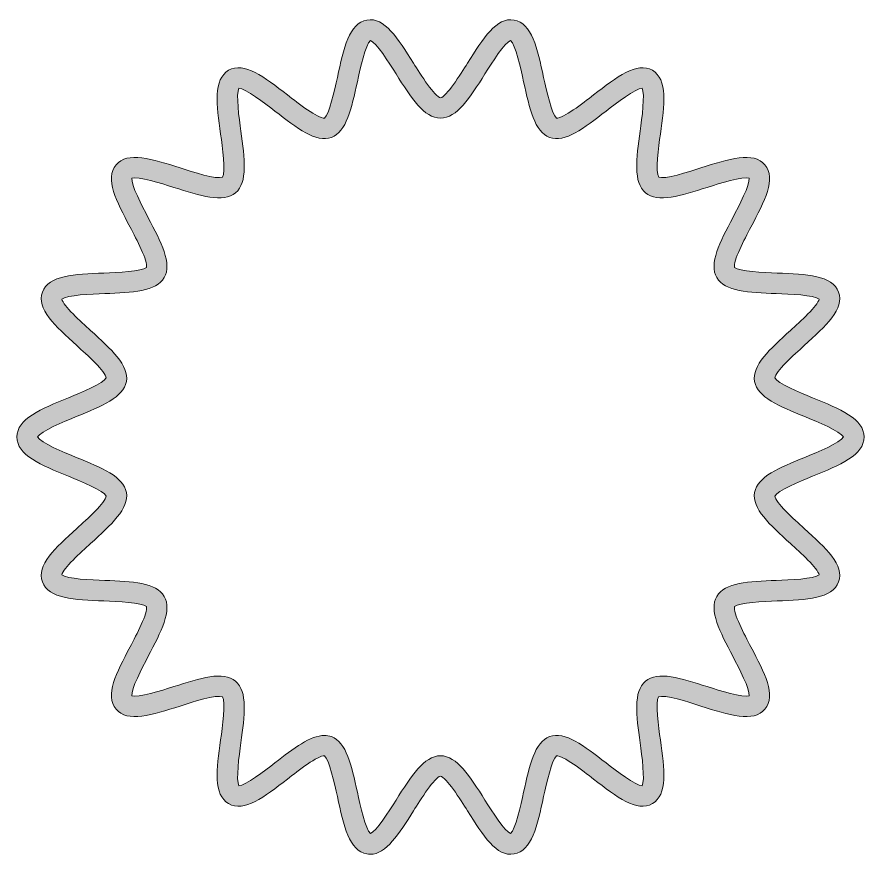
# Model space of a CAD drawing. Header units: inches. Extents: x 149 to 931, y -928 to -152.
import ezdxf

# ---------------------------------------------------------------- set-up
doc = ezdxf.new("R2010")
doc.units = ezdxf.units.IN
doc.header["$MEASUREMENT"] = 0
doc.layers.add('Layer 1', color=7, linetype='Continuous')

# ---------------------------------------------------------------- blocks, each defined once
blk = doc.blocks.new('block 4')
at = {"layer": 'Layer 1', "true_color": 0xffffff}
h = blk.add_hatch(color=7, dxfattribs=at)
h.dxf.hatch_style = 2
edge = h.paths.add_edge_path()
edge.add_spline(control_points=[(475.16, -925.58), (474.15, -925.58), (473.14, -925.49), (472.11, -925.31), (455.63, -922.43), (450.58, -899.2), (444.74, -872.3), (442.13, -860.27), (437.29, -837.99), (432.73, -834.65), (427.02, -834), (408.61, -848.35), (398.67, -856.04), (377.16, -872.68), (358.59, -887.06), (344.34, -878.81), (329.98, -870.5), (333.19, -847.08), (336.91, -819.97), (338.6, -807.65), (341.73, -784.84), (338.51, -780.15), (333.33, -777.77), (311.33, -784.81), (299.45, -788.61), (273.44, -796.95), (250.98, -804.14), (240.34, -791.47), (229.72, -778.84), (240.67, -758), (253.35, -733.87), (259.17, -722.79), (269.95, -702.27), (268.46, -696.75), (264.39, -692.8), (241.48, -691.92), (229.11, -691.44), (201.69, -690.39), (178.01, -689.48), (172.31, -673.83), (166.71, -658.43), (184.05, -642.69), (204.14, -624.48), (213.49, -615.99), (230.82, -600.27), (231.25, -594.53), (228.73, -589.51), (208.55, -581.25), (196.43, -576.29), (170.88, -565.84), (148.81, -556.81), (148.81, -540), (148.81, -523.19), (170.88, -514.16), (196.43, -503.7), (208.55, -498.75), (228.73, -490.49), (231.24, -485.47), (230.82, -479.73), (213.49, -464.01), (204.13, -455.52), (184.05, -437.3), (166.71, -421.57), (172.31, -406.17), (178.01, -390.52), (201.69, -389.61), (229.11, -388.55), (241.48, -388.08), (264.39, -387.2), (268.46, -383.25), (269.95, -377.73), (259.17, -357.21), (253.35, -346.13), (240.67, -322), (229.72, -301.16), (240.34, -288.52), (250.98, -275.86), (273.44, -283.05), (299.45, -291.38), (311.33, -295.19), (333.33, -302.23), (338.51, -299.85), (341.73, -295.15), (338.6, -272.34), (336.91, -260.03), (333.19, -232.91), (329.98, -209.5), (344.34, -201.19), (358.58, -192.94), (377.16, -207.32), (398.68, -223.96), (408.62, -231.65), (426.96, -245.81), (432.73, -245.35), (437.29, -242.01), (442.13, -219.73), (444.74, -207.69), (450.58, -180.8), (455.63, -157.57), (472.11, -154.69), (488.17, -151.85), (500.59, -171.61), (514.99, -194.46), (521.84, -205.34), (534.6, -225.59), (540.12, -226.56), (545.41, -225.59), (558.16, -205.34), (565.01, -194.46), (579.41, -171.61), (591.83, -151.85), (607.89, -154.69), (624.37, -157.57), (629.42, -180.8), (635.26, -207.69), (637.87, -219.73), (642.71, -242.01), (647.27, -245.35), (652.86, -245.82), (671.39, -231.65), (681.33, -223.96), (702.84, -207.32), (721.42, -192.95), (735.66, -201.19), (750.02, -209.5), (746.81, -232.91), (743.09, -260.03), (741.4, -272.35), (738.28, -295.16), (741.5, -299.85), (746.66, -302.23), (768.67, -295.19), (780.55, -291.38), (806.56, -283.05), (829.03, -275.86), (839.67, -288.52), (850.28, -301.16), (839.33, -322), (826.65, -346.13), (820.83, -357.21), (810.05, -377.73), (811.54, -383.25), (815.61, -387.2), (838.52, -388.08), (850.89, -388.55), (878.31, -389.61), (901.99, -390.52), (907.69, -406.17), (913.29, -421.57), (895.95, -437.3), (875.87, -455.52), (866.51, -464.01), (849.18, -479.73), (848.76, -485.47), (851.27, -490.49), (871.45, -498.75), (883.57, -503.7), (909.12, -514.16), (931.19, -523.19), (931.19, -540), (931.19, -556.81), (909.12, -565.84), (883.57, -576.29), (871.45, -581.25), (851.27, -589.51), (848.76, -594.53), (849.18, -600.27), (866.51, -615.99), (875.86, -624.48), (895.95, -642.69), (913.29, -658.43), (907.69, -673.83), (901.99, -689.48), (878.31, -690.39), (850.89, -691.44), (838.52, -691.92), (815.61, -692.8), (811.54, -696.75), (810.05, -702.27), (820.83, -722.79), (826.65, -733.87), (839.33, -758), (850.28, -778.84), (839.67, -791.47), (829.02, -804.14), (806.56, -796.95), (780.55, -788.62), (768.67, -784.81), (746.65, -777.75), (741.49, -780.15), (738.27, -784.84), (741.4, -807.65), (743.09, -819.97), (746.81, -847.09), (750.02, -870.5), (735.66, -878.81), (721.43, -887.06), (702.84, -872.68), (681.32, -856.04), (671.39, -848.35), (653.02, -834.09), (647.27, -834.65), (642.71, -837.99), (637.87, -860.27), (635.26, -872.31), (629.42, -899.2), (624.37, -922.43), (607.89, -925.31), (591.8, -928.16), (579.41, -908.39), (565.01, -885.54), (558.16, -874.66), (545.41, -854.4), (539.88, -853.43), (534.6, -854.4), (521.84, -874.66), (514.99, -885.54), (501.52, -906.92), (489.76, -925.58), (475.16, -925.58)], knot_values=[0, 0, 0, 0, 1, 1, 1, 2, 2, 2, 3, 3, 3, 4, 4, 4, 5, 5, 5, 6, 6, 6, 7, 7, 7, 8, 8, 8, 9, 9, 9, 10, 10, 10, 11, 11, 11, 12, 12, 12, 13, 13, 13, 14, 14, 14, 15, 15, 15, 16, 16, 16, 17, 17, 17, 18, 18, 18, 19, 19, 19, 20, 20, 20, 21, 21, 21, 22, 22, 22, 23, 23, 23, 24, 24, 24, 25, 25, 25, 26, 26, 26, 27, 27, 27, 28, 28, 28, 29, 29, 29, 30, 30, 30, 31, 31, 31, 32, 32, 32, 33, 33, 33, 34, 34, 34, 35, 35, 35, 36, 36, 36, 37, 37, 37, 38, 38, 38, 39, 39, 39, 40, 40, 40, 41, 41, 41, 42, 42, 42, 43, 43, 43, 44, 44, 44, 45, 45, 45, 46, 46, 46, 47, 47, 47, 48, 48, 48, 49, 49, 49, 50, 50, 50, 51, 51, 51, 52, 52, 52, 53, 53, 53, 54, 54, 54, 55, 55, 55, 56, 56, 56, 57, 57, 57, 58, 58, 58, 59, 59, 59, 60, 60, 60, 61, 61, 61, 62, 62, 62, 63, 63, 63, 64, 64, 64, 65, 65, 65, 66, 66, 66, 67, 67, 67, 68, 68, 68, 69, 69, 69, 70, 70, 70, 71, 71, 71, 72, 72, 72, 73, 73, 73, 73], degree=3, periodic=1)
edge = h.paths.add_edge_path()
edge.add_spline(control_points=[(432.77, -815.76), (435, -815.76), (437.15, -816.12), (439.23, -816.87), (453.14, -821.94), (457.81, -843.42), (463.21, -868.29), (465.84, -880.39), (470.66, -902.6), (475.33, -906.52), (480.86, -904.26), (492.16, -886.32), (499, -875.47), (512.83, -853.51), (524.77, -834.55), (540, -834.55), (555.23, -834.55), (567.18, -853.51), (581.01, -875.47), (587.84, -886.32), (599.14, -904.26), (604.67, -906.52), (609.34, -902.6), (614.16, -880.39), (616.79, -868.29), (622.19, -843.42), (626.86, -821.94), (640.77, -816.87), (654.91, -811.72), (672.51, -825.33), (692.89, -841.09), (702.49, -848.52), (720.1, -862.14), (726.13, -862.29), (729.1, -857), (726.04, -834.7), (724.37, -822.54), (720.89, -797.17), (717.88, -775.26), (729.32, -765.66), (740.78, -756.04), (761.88, -762.79), (786.32, -770.62), (797.96, -774.35), (819.33, -781.19), (825.06, -779.21), (825.99, -773.24), (815.59, -753.45), (809.92, -742.66), (797.97, -719.9), (787.64, -700.25), (795.16, -687.26), (802.61, -674.39), (824.65, -673.54), (850.17, -672.56), (862.47, -672.09), (885.06, -671.22), (889.75, -667.35), (888.51, -661.46), (872.11, -646.58), (863.17, -638.47), (844.03, -621.11), (827.51, -606.12), (830.12, -591.22), (832.66, -576.71), (852.94, -568.41), (876.41, -558.81), (888.02, -554.05), (909.39, -545.31), (912.18, -540), (909.39, -534.68), (888.02, -525.94), (876.41, -521.19), (852.94, -511.59), (832.66, -503.29), (830.12, -488.78), (827.51, -473.88), (844.03, -458.88), (863.17, -441.53), (872.11, -433.42), (888.51, -418.54), (889.75, -412.65), (885.06, -408.78), (862.47, -407.91), (850.17, -407.44), (824.65, -406.46), (802.61, -405.61), (795.16, -392.74), (787.64, -379.75), (797.97, -360.1), (809.92, -337.34), (815.59, -326.55), (825.99, -306.75), (825.06, -300.78), (819.33, -298.8), (797.97, -305.65), (786.32, -309.38), (761.88, -317.21), (740.78, -323.97), (729.32, -314.34), (717.89, -304.74), (720.89, -282.83), (724.37, -257.46), (726.04, -245.3), (729.1, -223), (726.13, -217.71), (720.1, -217.86), (702.49, -231.48), (692.89, -238.91), (672.52, -254.67), (654.93, -268.28), (640.77, -263.12), (626.86, -258.06), (622.19, -236.58), (616.79, -211.7), (614.16, -199.61), (609.34, -177.4), (604.67, -173.48), (599.15, -175.73), (587.84, -193.67), (581.01, -204.53), (567.18, -226.49), (555.23, -245.45), (540, -245.45), (524.77, -245.45), (512.83, -226.49), (499, -204.53), (492.16, -193.67), (480.86, -175.73), (475.33, -173.48), (470.66, -177.4), (465.84, -199.61), (463.21, -211.7), (457.81, -236.58), (453.14, -258.06), (439.23, -263.13), (425.08, -268.28), (407.49, -254.67), (387.11, -238.9), (377.51, -231.48), (359.91, -217.86), (353.87, -217.7), (350.91, -223), (353.97, -245.3), (355.63, -257.46), (359.11, -282.83), (362.12, -304.74), (350.69, -314.34), (339.22, -323.97), (318.12, -317.21), (293.69, -309.38), (282.04, -305.65), (260.66, -298.8), (254.94, -300.78), (254.01, -306.75), (264.41, -326.55), (270.08, -337.34), (282.03, -360.09), (292.36, -379.75), (284.84, -392.74), (277.39, -405.61), (255.35, -406.46), (229.84, -407.44), (217.53, -407.91), (194.94, -408.78), (190.25, -412.65), (191.5, -418.54), (207.89, -433.42), (216.83, -441.52), (235.97, -458.88), (252.49, -473.88), (249.88, -488.78), (247.34, -503.29), (227.06, -511.59), (203.59, -521.19), (191.98, -525.94), (170.61, -534.68), (167.82, -540), (170.61, -545.31), (191.98, -554.05), (203.59, -558.81), (227.06, -568.41), (247.34, -576.71), (249.88, -591.22), (252.49, -606.12), (235.97, -621.11), (216.83, -638.47), (207.89, -646.58), (191.5, -661.45), (190.25, -667.35), (194.94, -671.22), (217.53, -672.09), (229.83, -672.56), (255.35, -673.54), (277.39, -674.39), (284.84, -687.26), (292.36, -700.25), (282.03, -719.9), (270.08, -742.65), (264.41, -753.45), (254.01, -773.24), (254.94, -779.21), (260.66, -781.2), (282.04, -774.35), (293.68, -770.62), (318.12, -762.79), (339.22, -756.03), (350.68, -765.66), (362.11, -775.26), (359.11, -797.17), (355.63, -822.54), (353.96, -834.69), (350.9, -857), (353.87, -862.29), (359.9, -862.14), (377.51, -848.52), (387.11, -841.09), (404.49, -827.65), (419.85, -815.76), (432.77, -815.76)], knot_values=[0, 0, 0, 0, 1, 1, 1, 2, 2, 2, 3, 3, 3, 4, 4, 4, 5, 5, 5, 6, 6, 6, 7, 7, 7, 8, 8, 8, 9, 9, 9, 10, 10, 10, 11, 11, 11, 12, 12, 12, 13, 13, 13, 14, 14, 14, 15, 15, 15, 16, 16, 16, 17, 17, 17, 18, 18, 18, 19, 19, 19, 20, 20, 20, 21, 21, 21, 22, 22, 22, 23, 23, 23, 24, 24, 24, 25, 25, 25, 26, 26, 26, 27, 27, 27, 28, 28, 28, 29, 29, 29, 30, 30, 30, 31, 31, 31, 32, 32, 32, 33, 33, 33, 34, 34, 34, 35, 35, 35, 36, 36, 36, 37, 37, 37, 38, 38, 38, 39, 39, 39, 40, 40, 40, 41, 41, 41, 42, 42, 42, 43, 43, 43, 44, 44, 44, 45, 45, 45, 46, 46, 46, 47, 47, 47, 48, 48, 48, 49, 49, 49, 50, 50, 50, 51, 51, 51, 52, 52, 52, 53, 53, 53, 54, 54, 54, 55, 55, 55, 56, 56, 56, 57, 57, 57, 58, 58, 58, 59, 59, 59, 60, 60, 60, 61, 61, 61, 62, 62, 62, 63, 63, 63, 64, 64, 64, 65, 65, 65, 66, 66, 66, 67, 67, 67, 68, 68, 68, 69, 69, 69, 70, 70, 70, 71, 71, 71, 72, 72, 72, 73, 73, 73, 73], degree=3, periodic=1)
at = {"layer": 'Layer 1', "lineweight": 0}
for points in [[(475.16, -925.58), (474.15, -925.58), (473.14, -925.49), (472.11, -925.31), (455.63, -922.43), (450.58, -899.2), (444.74, -872.3), (442.13, -860.27), (437.29, -837.99), (432.73, -834.65), (427.02, -834), (408.61, -848.35), (398.67, -856.04), (377.16, -872.68), (358.59, -887.06), (344.34, -878.81), (329.98, -870.5), (333.19, -847.08), (336.91, -819.97), (338.6, -807.65), (341.73, -784.84), (338.51, -780.15), (333.33, -777.77), (311.33, -784.81), (299.45, -788.61), (273.44, -796.95), (250.98, -804.14), (240.34, -791.47), (229.72, -778.84), (240.67, -758), (253.35, -733.87), (259.17, -722.79), (269.95, -702.27), (268.46, -696.75), (264.39, -692.8), (241.48, -691.92), (229.11, -691.44), (201.69, -690.39), (178.01, -689.48), (172.31, -673.83), (166.71, -658.43), (184.05, -642.69), (204.14, -624.48), (213.49, -615.99), (230.82, -600.27), (231.25, -594.53), (228.73, -589.51), (208.55, -581.25), (196.43, -576.29), (170.88, -565.84), (148.81, -556.81), (148.81, -540), (148.81, -523.19), (170.88, -514.16), (196.43, -503.7), (208.55, -498.75), (228.73, -490.49), (231.24, -485.47), (230.82, -479.73), (213.49, -464.01), (204.13, -455.52), (184.05, -437.3), (166.71, -421.57), (172.31, -406.17), (178.01, -390.52), (201.69, -389.61), (229.11, -388.55), (241.48, -388.08), (264.39, -387.2), (268.46, -383.25), (269.95, -377.73), (259.17, -357.21), (253.35, -346.13), (240.67, -322), (229.72, -301.16), (240.34, -288.52), (250.98, -275.86), (273.44, -283.05), (299.45, -291.38), (311.33, -295.19), (333.33, -302.23), (338.51, -299.85), (341.73, -295.15), (338.6, -272.34), (336.91, -260.03), (333.19, -232.91), (329.98, -209.5), (344.34, -201.19), (358.58, -192.94), (377.16, -207.32), (398.68, -223.96), (408.62, -231.65), (426.96, -245.81), (432.73, -245.35), (437.29, -242.01), (442.13, -219.73), (444.74, -207.69), (450.58, -180.8), (455.63, -157.57), (472.11, -154.69), (488.17, -151.85), (500.59, -171.61), (514.99, -194.46), (521.84, -205.34), (534.6, -225.59), (540.12, -226.56), (545.41, -225.59), (558.16, -205.34), (565.01, -194.46), (579.41, -171.61), (591.83, -151.85), (607.89, -154.69), (624.37, -157.57), (629.42, -180.8), (635.26, -207.69), (637.87, -219.73), (642.71, -242.01), (647.27, -245.35), (652.86, -245.82), (671.39, -231.65), (681.33, -223.96), (702.84, -207.32), (721.42, -192.95), (735.66, -201.19), (750.02, -209.5), (746.81, -232.91), (743.09, -260.03), (741.4, -272.35), (738.28, -295.16), (741.5, -299.85), (746.66, -302.23), (768.67, -295.19), (780.55, -291.38), (806.56, -283.05), (829.03, -275.86), (839.67, -288.52), (850.28, -301.16), (839.33, -322), (826.65, -346.13), (820.83, -357.21), (810.05, -377.73), (811.54, -383.25), (815.61, -387.2), (838.52, -388.08), (850.89, -388.55), (878.31, -389.61), (901.99, -390.52), (907.69, -406.17), (913.29, -421.57), (895.95, -437.3), (875.87, -455.52), (866.51, -464.01), (849.18, -479.73), (848.76, -485.47), (851.27, -490.49), (871.45, -498.75), (883.57, -503.7), (909.12, -514.16), (931.19, -523.19), (931.19, -540), (931.19, -556.81), (909.12, -565.84), (883.57, -576.29), (871.45, -581.25), (851.27, -589.51), (848.76, -594.53), (849.18, -600.27), (866.51, -615.99), (875.86, -624.48), (895.95, -642.69), (913.29, -658.43), (907.69, -673.83), (901.99, -689.48), (878.31, -690.39), (850.89, -691.44), (838.52, -691.92), (815.61, -692.8), (811.54, -696.75), (810.05, -702.27), (820.83, -722.79), (826.65, -733.87), (839.33, -758), (850.28, -778.84), (839.67, -791.47), (829.02, -804.14), (806.56, -796.95), (780.55, -788.62), (768.67, -784.81), (746.65, -777.75), (741.49, -780.15), (738.27, -784.84), (741.4, -807.65), (743.09, -819.97), (746.81, -847.09), (750.02, -870.5), (735.66, -878.81), (721.43, -887.06), (702.84, -872.68), (681.32, -856.04), (671.39, -848.35), (653.02, -834.09), (647.27, -834.65), (642.71, -837.99), (637.87, -860.27), (635.26, -872.31), (629.42, -899.2), (624.37, -922.43), (607.89, -925.31), (591.8, -928.16), (579.41, -908.39), (565.01, -885.54), (558.16, -874.66), (545.41, -854.4), (539.88, -853.43), (534.6, -854.4), (521.84, -874.66), (514.99, -885.54), (501.52, -906.92), (489.76, -925.58), (475.16, -925.58)], [(432.77, -815.76), (435, -815.76), (437.15, -816.12), (439.23, -816.87), (453.14, -821.94), (457.81, -843.42), (463.21, -868.29), (465.84, -880.39), (470.66, -902.6), (475.33, -906.52), (480.86, -904.26), (492.16, -886.32), (499, -875.47), (512.83, -853.51), (524.77, -834.55), (540, -834.55), (555.23, -834.55), (567.18, -853.51), (581.01, -875.47), (587.84, -886.32), (599.14, -904.26), (604.67, -906.52), (609.34, -902.6), (614.16, -880.39), (616.79, -868.29), (622.19, -843.42), (626.86, -821.94), (640.77, -816.87), (654.91, -811.72), (672.51, -825.33), (692.89, -841.09), (702.49, -848.52), (720.1, -862.14), (726.13, -862.29), (729.1, -857), (726.04, -834.7), (724.37, -822.54), (720.89, -797.17), (717.88, -775.26), (729.32, -765.66), (740.78, -756.04), (761.88, -762.79), (786.32, -770.62), (797.96, -774.35), (819.33, -781.19), (825.06, -779.21), (825.99, -773.24), (815.59, -753.45), (809.92, -742.66), (797.97, -719.9), (787.64, -700.25), (795.16, -687.26), (802.61, -674.39), (824.65, -673.54), (850.17, -672.56), (862.47, -672.09), (885.06, -671.22), (889.75, -667.35), (888.51, -661.46), (872.11, -646.58), (863.17, -638.47), (844.03, -621.11), (827.51, -606.12), (830.12, -591.22), (832.66, -576.71), (852.94, -568.41), (876.41, -558.81), (888.02, -554.05), (909.39, -545.31), (912.18, -540), (909.39, -534.68), (888.02, -525.94), (876.41, -521.19), (852.94, -511.59), (832.66, -503.29), (830.12, -488.78), (827.51, -473.88), (844.03, -458.88), (863.17, -441.53), (872.11, -433.42), (888.51, -418.54), (889.75, -412.65), (885.06, -408.78), (862.47, -407.91), (850.17, -407.44), (824.65, -406.46), (802.61, -405.61), (795.16, -392.74), (787.64, -379.75), (797.97, -360.1), (809.92, -337.34), (815.59, -326.55), (825.99, -306.75), (825.06, -300.78), (819.33, -298.8), (797.97, -305.65), (786.32, -309.38), (761.88, -317.21), (740.78, -323.97), (729.32, -314.34), (717.89, -304.74), (720.89, -282.83), (724.37, -257.46), (726.04, -245.3), (729.1, -223), (726.13, -217.71), (720.1, -217.86), (702.49, -231.48), (692.89, -238.91), (672.52, -254.67), (654.93, -268.28), (640.77, -263.12), (626.86, -258.06), (622.19, -236.58), (616.79, -211.7), (614.16, -199.61), (609.34, -177.4), (604.67, -173.48), (599.15, -175.73), (587.84, -193.67), (581.01, -204.53), (567.18, -226.49), (555.23, -245.45), (540, -245.45), (524.77, -245.45), (512.83, -226.49), (499, -204.53), (492.16, -193.67), (480.86, -175.73), (475.33, -173.48), (470.66, -177.4), (465.84, -199.61), (463.21, -211.7), (457.81, -236.58), (453.14, -258.06), (439.23, -263.13), (425.08, -268.28), (407.49, -254.67), (387.11, -238.9), (377.51, -231.48), (359.91, -217.86), (353.87, -217.7), (350.91, -223), (353.97, -245.3), (355.63, -257.46), (359.11, -282.83), (362.12, -304.74), (350.69, -314.34), (339.22, -323.97), (318.12, -317.21), (293.69, -309.38), (282.04, -305.65), (260.66, -298.8), (254.94, -300.78), (254.01, -306.75), (264.41, -326.55), (270.08, -337.34), (282.03, -360.09), (292.36, -379.75), (284.84, -392.74), (277.39, -405.61), (255.35, -406.46), (229.84, -407.44), (217.53, -407.91), (194.94, -408.78), (190.25, -412.65), (191.5, -418.54), (207.89, -433.42), (216.83, -441.52), (235.97, -458.88), (252.49, -473.88), (249.88, -488.78), (247.34, -503.29), (227.06, -511.59), (203.59, -521.19), (191.98, -525.94), (170.61, -534.68), (167.82, -540), (170.61, -545.31), (191.98, -554.05), (203.59, -558.81), (227.06, -568.41), (247.34, -576.71), (249.88, -591.22), (252.49, -606.12), (235.97, -621.11), (216.83, -638.47), (207.89, -646.58), (191.5, -661.45), (190.25, -667.35), (194.94, -671.22), (217.53, -672.09), (229.83, -672.56), (255.35, -673.54), (277.39, -674.39), (284.84, -687.26), (292.36, -700.25), (282.03, -719.9), (270.08, -742.65), (264.41, -753.45), (254.01, -773.24), (254.94, -779.21), (260.66, -781.2), (282.04, -774.35), (293.68, -770.62), (318.12, -762.79), (339.22, -756.03), (350.68, -765.66), (362.11, -775.26), (359.11, -797.17), (355.63, -822.54), (353.96, -834.69), (350.9, -857), (353.87, -862.29), (359.9, -862.14), (377.51, -848.52), (387.11, -841.09), (404.49, -827.65), (419.85, -815.76), (432.77, -815.76)]]:
    blk.add_open_spline(points, degree=3, knots=[0, 0, 0, 0, 1, 1, 1, 2, 2, 2, 3, 3, 3, 4, 4, 4, 5, 5, 5, 6, 6, 6, 7, 7, 7, 8, 8, 8, 9, 9, 9, 10, 10, 10, 11, 11, 11, 12, 12, 12, 13, 13, 13, 14, 14, 14, 15, 15, 15, 16, 16, 16, 17, 17, 17, 18, 18, 18, 19, 19, 19, 20, 20, 20, 21, 21, 21, 22, 22, 22, 23, 23, 23, 24, 24, 24, 25, 25, 25, 26, 26, 26, 27, 27, 27, 28, 28, 28, 29, 29, 29, 30, 30, 30, 31, 31, 31, 32, 32, 32, 33, 33, 33, 34, 34, 34, 35, 35, 35, 36, 36, 36, 37, 37, 37, 38, 38, 38, 39, 39, 39, 40, 40, 40, 41, 41, 41, 42, 42, 42, 43, 43, 43, 44, 44, 44, 45, 45, 45, 46, 46, 46, 47, 47, 47, 48, 48, 48, 49, 49, 49, 50, 50, 50, 51, 51, 51, 52, 52, 52, 53, 53, 53, 54, 54, 54, 55, 55, 55, 56, 56, 56, 57, 57, 57, 58, 58, 58, 59, 59, 59, 60, 60, 60, 61, 61, 61, 62, 62, 62, 63, 63, 63, 64, 64, 64, 65, 65, 65, 66, 66, 66, 67, 67, 67, 68, 68, 68, 69, 69, 69, 70, 70, 70, 71, 71, 71, 72, 72, 72, 73, 73, 73, 73], dxfattribs=at)
blk = doc.blocks.new('block 2')
at = {"layer": 'Layer 1'}
blk.add_blockref('block 4', (0, 0), dxfattribs=at)

msp = doc.modelspace()

# ---------------------------------------------------------------- block references
at = {"layer": 'Layer 1'}
msp.add_blockref('block 2', (0, 0), dxfattribs=at)

doc.saveas('drawing.dxf')
